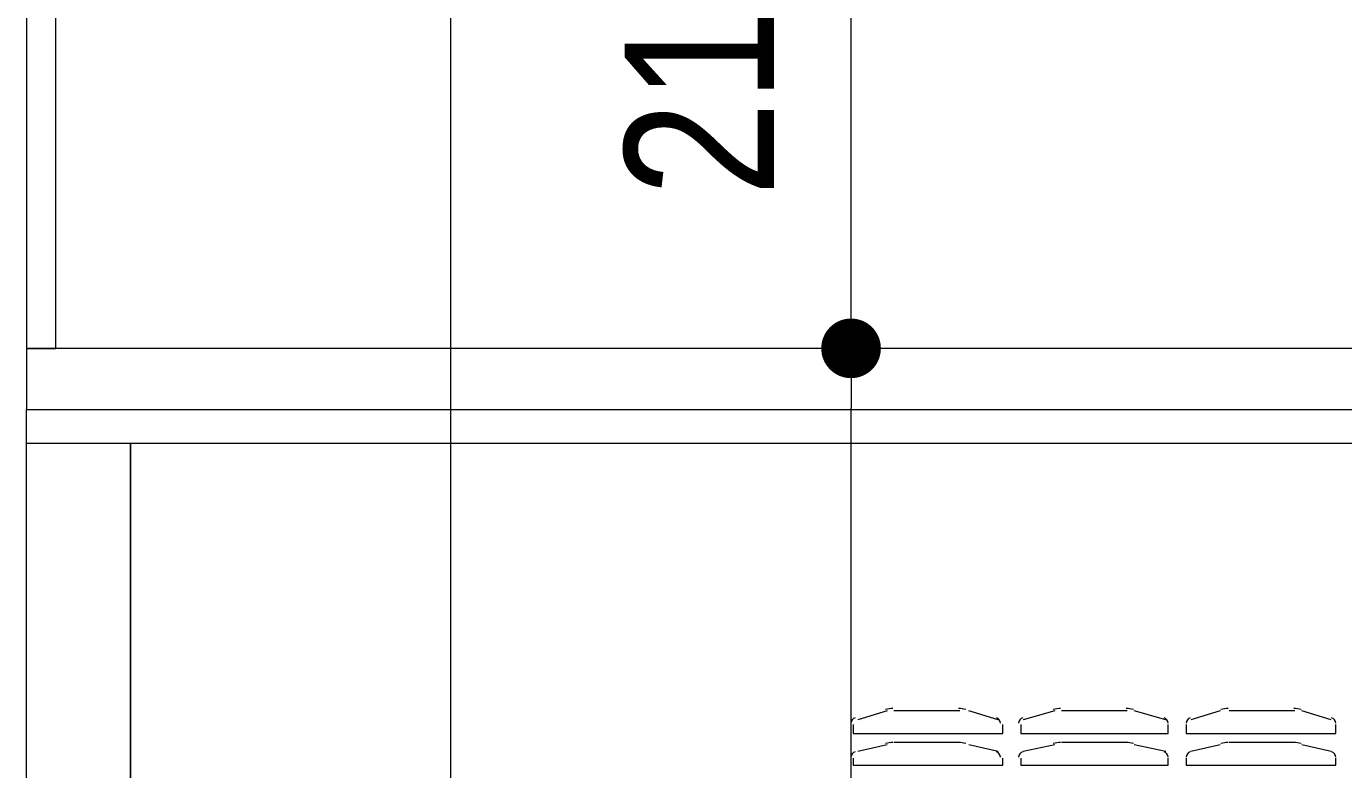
# Model space of a CAD drawing. Header units: millimetres. Extents: x 106699 to 122058, y 158555 to 162844.
# Drawn here: x 109831.35 to 109875.51, y 160392.69 to 160417.61 of the extents above; entities that cross this region are included whole.
import ezdxf

# ---------------------------------------------------------------- set-up
doc = ezdxf.new("R2010")
doc.units = ezdxf.units.MM
doc.layers.add('no3_paslanmaz kesit on', color=153, linetype='Continuous', lineweight=20)
doc.layers.add('S2000-002 Çizgi', color=7, linetype='Continuous')
doc.styles.add('BE', font='ARIALN.TTF')
doc.dimstyles.new('Copy of BE-50', dxfattribs={"dimscale": 100, "dimtxt": 0.05, "dimasz": 0.02, "dimexe": 0.025, "dimexo": 0, "dimgap": 0.025, "dimtad": 1, "dimdec": 1, "dimrnd": 0.5, "dimdsep": 46, "dimtxsty": 'BE', "dimblk": 'DOT', "dimcen": 0.5, "dimdle": 0.025, "dimse1": 1, "dimse2": 1, "dimclrd": 256, "dimclre": 256, "dimclrt": 256, "dimadec": 0, "dimazin": 2, "dimtm": 1e-09, "dimtfac": 1, "dimtdec": 1, "dimtix": 1, "dimtmove": 2, "dimatfit": 0, "dimldrblk": 'DOT', "dimfxl": 0.5, "dimfxlon": 1, "dimtolj": 1, "dimlwd": 9, "dimlwe": 0, "dimarcsym": 0})

# ---------------------------------------------------------------- blocks, each defined once
blk = doc.blocks.new('_Dot')
at = {"color": 0, "linetype": 'ByBlock', "lineweight": -2}
blk.add_line((-0.5, 0), (-1, 0), dxfattribs=at)
at = {"color": 0, "linetype": 'ByBlock', "const_width": 0.5}
blk.add_lwpolyline([(-0.25, 0, 1), (0.25, 0, 1)], format="xyb", close=True, dxfattribs=at)
blk = doc.blocks.new('*D132')
at = {"layer": 'Defpoints', "color": 0, "transparency": 16777216}
for p in [(116990.757, 160960.112), (116993.825, 160960.112), (116990.757, 160823.15)]:
    blk.add_point(p, dxfattribs=at)
at = {"layer": 'S2000-002 Çizgi', "color": 134, "lineweight": 9, "true_color": 0x00a5a5, "transparency": 16777216}
blk.add_line((116993.825, 160825.15), (116993.825, 160958.112), dxfattribs=at)
at = {"layer": 'S2000-002 Çizgi', "color": 134, "lineweight": 9, "true_color": 0x00a5a5, "transparency": 16777216, "xscale": 2, "yscale": 2, "zscale": 2}
for p, rotation in [((116993.825, 160960.112), 90), ((116993.825, 160823.15), 270)]:
    blk.add_blockref('_Dot', p, dxfattribs=dict(at, rotation=rotation))
at = {"layer": 'S2000-002 Çizgi', "color": 134, "true_color": 0x00a5a5, "transparency": 16777216, "insert": (116988.772, 160891.631), "char_height": 5, "attachment_point": 5, "rotation": 90, "style": 'BE'}
blk.add_mtext('\\A1;137', dxfattribs=at)
blk = doc.blocks.new('*D133')
at = {"layer": 'Defpoints', "color": 0, "transparency": 16777216}
for p in [(116988.555, 160873.2), (117007.242, 160873.2), (116988.555, 160823.15)]:
    blk.add_point(p, dxfattribs=at)
at = {"layer": 'S2000-002 Çizgi', "color": 134, "lineweight": 9, "true_color": 0x00a5a5, "transparency": 16777216}
blk.add_line((117007.242, 160825.15), (117007.242, 160871.2), dxfattribs=at)
at = {"layer": 'S2000-002 Çizgi', "color": 134, "lineweight": 9, "true_color": 0x00a5a5, "transparency": 16777216, "xscale": 2, "yscale": 2, "zscale": 2}
for p, rotation in [((117007.242, 160873.2), 90), ((117007.242, 160823.15), 270)]:
    blk.add_blockref('_Dot', p, dxfattribs=dict(at, rotation=rotation))
at = {"layer": 'S2000-002 Çizgi', "color": 134, "true_color": 0x00a5a5, "transparency": 16777216, "insert": (117002.189, 160848.175), "char_height": 5, "attachment_point": 5, "rotation": 90, "style": 'BE'}
blk.add_mtext('\\A1;50', dxfattribs=at)
blk = doc.blocks.new('*D134')
at = {"layer": 'Defpoints', "color": 0, "transparency": 16777216}
for p in [(117007.242, 160894.525), (117007.242, 160894.525), (116988.555, 160873.2)]:
    blk.add_point(p, dxfattribs=at)
at = {"layer": 'S2000-002 Çizgi', "color": 134, "lineweight": 9, "true_color": 0x00a5a5, "transparency": 16777216}
blk.add_line((117007.242, 160875.2), (117007.242, 160892.525), dxfattribs=at)
at = {"layer": 'S2000-002 Çizgi', "color": 134, "lineweight": 9, "true_color": 0x00a5a5, "transparency": 16777216, "xscale": 2, "yscale": 2, "zscale": 2}
for p, rotation in [((117007.242, 160894.525), 90), ((117007.242, 160873.2), 270)]:
    blk.add_blockref('_Dot', p, dxfattribs=dict(at, rotation=rotation))
at = {"layer": 'S2000-002 Çizgi', "color": 134, "true_color": 0x00a5a5, "transparency": 16777216, "insert": (117002.189, 160883.863), "char_height": 5, "attachment_point": 5, "rotation": 90, "style": 'BE'}
blk.add_mtext('\\A1;21.5', dxfattribs=at)
blk = doc.blocks.new('AA')
at = {"layer": 'no3_paslanmaz kesit on'}
for points in [[(116979.593, 160873.2), (116980.58, 160873.2), (116980.58, 160959.124), (116979.593, 160959.124), (116979.593, 160873.2)], [(116979.593, 160871.15), (117129.517, 160871.15), (117129.517, 160873.2), (116979.593, 160873.2), (116979.593, 160871.15)], [(116979.593, 160871.15), (117129.517, 160871.15), (117129.517, 160870.011), (116979.593, 160870.011), (116979.593, 160871.15)], [(116979.593, 160871.15), (117129.517, 160871.15), (117129.517, 160870.011), (116979.593, 160870.011), (116979.593, 160871.15)], [(116983.086, 160870.011), (116983.086, 160835.226), (116983.086, 160833.175), (116979.593, 160833.175), (116979.593, 160871.15)], [(116983.086, 160871.15), (117067.086, 160871.15)], [(117067.086, 160870.011), (117067.086, 160834.162), (116983.086, 160834.162), (116983.086, 160870.011)], [(117008.454, 160861.048), (117007.466, 160860.745)], [(117010.884, 160861.048), (117008.681, 160861.048)], [(117012.175, 160860.745), (117011.188, 160861.048)], [(117014.074, 160861.048), (117013.011, 160860.745)], [(117016.504, 160861.048), (117014.302, 160861.048)], [(117017.795, 160860.745), (117016.732, 160861.048)], [(117019.618, 160861.048), (117018.631, 160860.745)], [(117022.124, 160861.048), (117019.922, 160861.048)], [(117023.34, 160860.745), (117022.352, 160861.048)], [(117007.314, 160860.593), (117007.314, 160860.289), (117012.327, 160860.289), (117012.327, 160860.593)], [(117012.935, 160860.593), (117012.935, 160860.289), (117017.871, 160860.289), (117017.871, 160860.593)], [(117018.479, 160860.593), (117018.479, 160860.289), (117023.492, 160860.289), (117023.492, 160860.593)], [(117008.454, 160859.909), (117007.466, 160859.681)], [(117010.884, 160859.985), (117008.681, 160859.985)], [(117012.175, 160859.681), (117011.188, 160859.909)], [(117014.074, 160859.909), (117013.011, 160859.681)], [(117016.504, 160859.985), (117014.302, 160859.985)], [(117017.795, 160859.681), (117016.732, 160859.909)], [(117019.618, 160859.909), (117018.631, 160859.681)], [(117022.124, 160859.985), (117019.922, 160859.985)], [(117023.34, 160859.681), (117022.352, 160859.909)], [(117007.314, 160859.454), (117007.314, 160859.226), (117012.327, 160859.226), (117012.327, 160859.454)], [(117012.935, 160859.454), (117012.935, 160859.226), (117017.871, 160859.226), (117017.871, 160859.454)], [(117018.479, 160859.454), (117018.479, 160859.226), (117023.492, 160859.226), (117023.492, 160859.454)]]:
    blk.add_lwpolyline(points, dxfattribs=at)
for points in [[(117008.643, 160861.124), (117008.562, 160861.124), (117008.481, 160861.113), (117008.402, 160861.09)], [(117011.087, 160861.09), (117011.009, 160861.113), (117010.928, 160861.124), (117010.846, 160861.124)], [(117014.264, 160861.124), (117014.182, 160861.124), (117014.101, 160861.113), (117014.022, 160861.09)], [(117016.708, 160861.09), (117016.629, 160861.113), (117016.548, 160861.124), (117016.466, 160861.124)], [(117019.884, 160861.124), (117019.802, 160861.124), (117019.721, 160861.113), (117019.643, 160861.09)], [(117022.328, 160861.09), (117022.249, 160861.113), (117022.168, 160861.124), (117022.086, 160861.124)], [(117007.376, 160860.813), (117007.294, 160860.79), (117007.238, 160860.715), (117007.238, 160860.631)], [(117012.251, 160860.631), (117012.251, 160860.715), (117012.195, 160860.79), (117012.114, 160860.813)], [(117012.996, 160860.813), (117012.915, 160860.79), (117012.859, 160860.715), (117012.859, 160860.631)], [(117017.871, 160860.631), (117017.871, 160860.715), (117017.815, 160860.79), (117017.734, 160860.813)], [(117018.616, 160860.813), (117018.535, 160860.79), (117018.479, 160860.715), (117018.479, 160860.631)], [(117023.492, 160860.631), (117023.492, 160860.715), (117023.436, 160860.79), (117023.354, 160860.813)], [(117007.376, 160859.674), (117007.294, 160859.651), (117007.238, 160859.576), (117007.238, 160859.492)], [(117008.643, 160859.985), (117008.562, 160859.985), (117008.481, 160859.974), (117008.402, 160859.951)], [(117011.087, 160859.951), (117011.009, 160859.974), (117010.928, 160859.985), (117010.846, 160859.985)], [(117012.251, 160859.492), (117012.251, 160859.576), (117012.195, 160859.651), (117012.114, 160859.674)], [(117012.996, 160859.674), (117012.915, 160859.651), (117012.859, 160859.576), (117012.859, 160859.492)], [(117014.264, 160859.985), (117014.182, 160859.985), (117014.101, 160859.974), (117014.022, 160859.951)], [(117016.708, 160859.951), (117016.629, 160859.974), (117016.548, 160859.985), (117016.466, 160859.985)], [(117017.871, 160859.492), (117017.871, 160859.576), (117017.815, 160859.651), (117017.734, 160859.674)], [(117018.616, 160859.674), (117018.535, 160859.651), (117018.479, 160859.576), (117018.479, 160859.492)], [(117019.884, 160859.985), (117019.802, 160859.985), (117019.721, 160859.974), (117019.643, 160859.951)], [(117022.328, 160859.951), (117022.249, 160859.974), (117022.168, 160859.985), (117022.086, 160859.985)], [(117023.492, 160859.492), (117023.492, 160859.576), (117023.436, 160859.651), (117023.354, 160859.674)]]:
    blk.add_open_spline(points, degree=3, dxfattribs=at)
at = {"layer": 'S2000-002 Çizgi'}
for base, p1, p2, picture, middle in [((116993.825, 160960.112), (116990.757, 160823.15), (116990.757, 160960.112), '*D132', (116988.772, 160891.631)), ((117007.242, 160894.525), (116988.555, 160873.2), (117007.242, 160894.525), '*D134', (117002.189, 160883.863)), ((117007.2418, 160873.2004), (116988.5549, 160823.1498), (116988.5549, 160873.2004), '*D133', (117002.1889, 160848.1751))]:
    dim = blk.add_linear_dim(base=base, p1=p1, p2=p2, angle=90, dimstyle='Copy of BE-50', dxfattribs=at)
    dim.commit()
    dim.dimension.update_dxf_attribs({"geometry": picture, "text_midpoint": middle})

msp = doc.modelspace()

# ---------------------------------------------------------------- block references
at = {"layer": 'S2000-002 Çizgi', "xscale": 0.9997817664690491, "yscale": 0.9997817664690491, "zscale": 0.9997817664690491}
msp.add_blockref('AA', (-7122.712, -431.28), dxfattribs=at)

doc.saveas('drawing.dxf')
